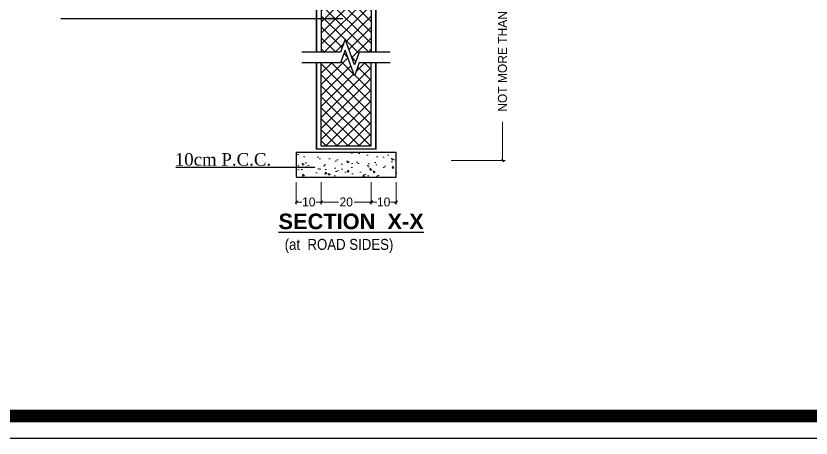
# Model space of a CAD drawing. Header units: centimetres. Extents: x 7997 to 116674, y 1017 to 13844.
# Drawn here: x 110629 to 112222, y 8084 to 8931 of the extents above; entities that cross this region are included whole.
import ezdxf

# ---------------------------------------------------------------- set-up
doc = ezdxf.new("R2010")
doc.units = ezdxf.units.CM
doc.header["$LTSCALE"] = 200
doc.header["$PDMODE"] = 2
for name, color, linetype in [('ARROW', 8, 'Continuous'), ('CONC', 3, 'Continuous'), ('DIM', 11, 'Continuous'), ('MAMBARENE', 7, 'Continuous'), ('Section', 7, 'Continuous'), ('TITEL', 4, 'Continuous')]:
    doc.layers.add(name, color=color, linetype=linetype)
for name, color, linetype, lineweight in [('HA', 251, 'Continuous', 0), ('HATCH', 8, 'Continuous', 5), ('TEXT', 6, 'Continuous', 18), ('WALL', 3, 'Continuous', 25)]:
    doc.layers.add(name, color=color, linetype=linetype, lineweight=lineweight)
doc.styles.add('SANSSERIFBOLD', font='SASB____.pfb', dxfattribs={"height": 0.7})
doc.styles.get("Standard").update_dxf_attribs({"font": 'arial.ttf'})
doc.styles.add('STYLE1', font='times.ttf')
doc.styles.add('T2', font='')
doc.styles.get('T2').set_extended_font_data('Elisia')
doc.dimstyles.new('5TH', dxfattribs={"dimtxt": 18, "dimasz": 5, "dimexe": 5, "dimexo": 10, "dimgap": 1, "dimtad": 0, "dimdec": 0, "dimlfac": 0.2, "dimdsep": 46, "dimtxsty": 'T2', "dimblk1": 'OBLIQUE', "dimblk2": 'OBLIQUE', "dimsah": 1, "dimcen": 0.09, "dimclrd": 4, "dimclre": 4, "dimclrt": 11, "dimadec": 0, "dimazin": 0, "dimtfac": 1, "dimtdec": 0, "dimtofl": 0, "dimtmove": 1, "dimatfit": 2, "dimldrblk": 'OPEN30', "dimfxl": 0, "dimtolj": 1, "dimtzin": 0, "dimlwd": 5, "dimlwe": 5, "dimarcsym": 0})
doc.dimstyles.new('D15-1-100', dxfattribs={"dimtxt": 3, "dimasz": 4, "dimexe": 0.1, "dimexo": 0.25, "dimgap": 3, "dimtad": 1, "dimdec": 0, "dimzin": 3, "dimdsep": 46, "dimlunit": 4, "dimtxsty": 'Standard', "dimblk2": 'OBLIQUE', "dimcen": 0, "dimclrd": 8, "dimclre": 8, "dimclrt": 256, "dimadec": 0, "dimazin": 0, "dimtfac": 1, "dimtdec": 0, "dimtix": 1, "dimtmove": 2, "dimatfit": 3, "dimfxl": 0, "dimtolj": 1, "dimtzin": 13, "dimlwd": -1, "dimlwe": -1, "dimarcsym": 0})

# ---------------------------------------------------------------- blocks, each defined once
blk = doc.blocks.new('_OBLIQUE')
at = {"color": 0, "linetype": 'ByBlock'}
blk.add_line((-0.5, -0.5), (0.5, 0.5), dxfattribs=at)
blk = doc.blocks.new('*D1584')
at = {"layer": 'Defpoints', "color": 0, "transparency": 16777216}
for p in [(111190.9, 8607.6), (111240.9, 8607.6), (111190.9, 8557.6)]:
    blk.add_point(p, dxfattribs=at)
at = {"layer": 'DIM', "color": 4, "lineweight": 5, "transparency": 16777216}
for p, q in [((111190.9, 8597.6), (111190.9, 8552.6)), ((111240.9, 8597.6), (111240.9, 8552.6)), ((111190.9, 8557.6), (111202.1, 8557.6)), ((111240.9, 8557.6), (111229.8, 8557.6))]:
    blk.add_line(p, q, dxfattribs=at)
at = {"layer": 'DIM', "color": 4, "lineweight": 5, "transparency": 16777216, "xscale": 5, "yscale": 5, "zscale": 5, "rotation": 180}
blk.add_blockref('_OBLIQUE', (111190.9, 8557.6), dxfattribs=at)
at = {"layer": 'DIM', "color": 4, "lineweight": 5, "transparency": 16777216, "xscale": 5, "yscale": 5, "zscale": 5}
blk.add_blockref('_OBLIQUE', (111240.9, 8557.6), dxfattribs=at)
at = {"layer": 'DIM', "color": 11, "transparency": 16777216, "insert": (111215.9, 8557.6), "char_height": 18, "attachment_point": 5, "style": 'T2'}
blk.add_mtext('\\A1;10', dxfattribs=at)
blk = doc.blocks.new('_Open30')
at = {"color": 0, "linetype": 'ByBlock', "lineweight": -2}
for p, q in [((-1, 0.27), (0, 0)), ((0, 0), (-1, -0.27)), ((0, 0), (-1, 0))]:
    blk.add_line(p, q, dxfattribs=at)
blk = doc.blocks.new('*D1585')
at = {"layer": 'Defpoints', "color": 0, "transparency": 16777216}
for p in [(111340.9, 8607.6), (111390.9, 8607.6), (111390.9, 8557.6)]:
    blk.add_point(p, dxfattribs=at)
at = {"layer": 'DIM', "color": 4, "lineweight": 5, "transparency": 16777216}
for p, q in [((111340.9, 8597.6), (111340.9, 8552.6)), ((111390.9, 8597.6), (111390.9, 8552.6)), ((111340.9, 8557.6), (111352.1, 8557.6)), ((111390.9, 8557.6), (111379.8, 8557.6))]:
    blk.add_line(p, q, dxfattribs=at)
at = {"layer": 'DIM', "color": 4, "lineweight": 5, "transparency": 16777216, "xscale": 5, "yscale": 5, "zscale": 5, "rotation": 180}
blk.add_blockref('_OBLIQUE', (111340.9, 8557.6), dxfattribs=at)
at = {"layer": 'DIM', "color": 4, "lineweight": 5, "transparency": 16777216, "xscale": 5, "yscale": 5, "zscale": 5}
blk.add_blockref('_OBLIQUE', (111390.9, 8557.6), dxfattribs=at)
at = {"layer": 'DIM', "color": 11, "transparency": 16777216, "insert": (111365.9, 8557.6), "char_height": 18, "attachment_point": 5, "style": 'T2'}
blk.add_mtext('\\A1;10', dxfattribs=at)
blk = doc.blocks.new('*D1586')
at = {"layer": 'Defpoints', "color": 0, "transparency": 16777216}
for p in [(111240.9, 8607.6), (111340.9, 8607.6), (111340.9, 8557.6)]:
    blk.add_point(p, dxfattribs=at)
at = {"layer": 'DIM', "color": 4, "lineweight": 5, "transparency": 16777216}
for p, q in [((111240.9, 8597.6), (111240.9, 8552.6)), ((111340.9, 8597.6), (111340.9, 8552.6)), ((111240.9, 8557.6), (111275.3, 8557.6)), ((111340.9, 8557.6), (111306.5, 8557.6))]:
    blk.add_line(p, q, dxfattribs=at)
at = {"layer": 'DIM', "color": 4, "lineweight": 5, "transparency": 16777216, "xscale": 5, "yscale": 5, "zscale": 5, "rotation": 180}
blk.add_blockref('_OBLIQUE', (111240.9, 8557.6), dxfattribs=at)
at = {"layer": 'DIM', "color": 4, "lineweight": 5, "transparency": 16777216, "xscale": 5, "yscale": 5, "zscale": 5}
blk.add_blockref('_OBLIQUE', (111340.9, 8557.6), dxfattribs=at)
at = {"layer": 'DIM', "color": 11, "transparency": 16777216, "insert": (111290.9, 8557.6), "char_height": 18, "attachment_point": 5, "style": 'T2'}
blk.add_mtext('\\A1;20', dxfattribs=at)
blk = doc.blocks.new('*D1578')
at = {"layer": 'Defpoints', "color": 0, "transparency": 16777216}
for p in [(111604.3, 9223), (111490.9, 8640.9), (111604.3, 8640.9)]:
    blk.add_point(p, dxfattribs=at)
at = {"layer": 'DIM', "color": 4, "lineweight": 5, "transparency": 16777216}
for p, q in [((111604.3, 9223), (111604.3, 9021.3)), ((111614.3, 9223), (111609.3, 9223)), ((111604.3, 8640.9), (111604.3, 8718.4)), ((111500.9, 8640.9), (111609.3, 8640.9))]:
    blk.add_line(p, q, dxfattribs=at)
at = {"layer": 'DIM', "color": 4, "lineweight": 5, "transparency": 16777216, "xscale": 5, "yscale": 5, "zscale": 5}
for p, rotation in [((111604.3, 9223), 90), ((111604.3, 8640.9), 270)]:
    blk.add_blockref('_OBLIQUE', p, dxfattribs=dict(at, rotation=rotation))
at = {"layer": 'DIM', "color": 11, "transparency": 16777216, "insert": (111604, 8869.8), "char_height": 18, "attachment_point": 5, "rotation": 90, "style": 'T2'}
blk.add_mtext('\\A1;NOT MORE THAN 1.2M', dxfattribs=at)
blk = doc.blocks.new('08-TITLE SHEET-selattin', base_point=(45714.8, -203081.4))
at = {"color": 0}
blk.add_lwpolyline([(51244.8, -203081.4), (45714.8, -203081.4), (45714.8, -206921.4), (51244.8, -206921.4)], close=True, dxfattribs=at)
at = {"color": 0, "linetype": 'ByBlock', "const_width": 17}
blk.add_lwpolyline([(45744.3, -206891.9), (51215.3, -206891.9), (51215.3, -203110.8), (45744.3, -203110.8)], close=True, dxfattribs=at)
at = {"layer": 'HA', "ltscale": 1.2}
blk.add_lwpolyline([(45714.8, -203081.4), (51244.8, -203081.4), (51244.8, -206921.4), (45714.8, -206921.4)], close=True, dxfattribs=at)

msp = doc.modelspace()

# ---------------------------------------------------------------- hatches: boundary and pattern name
at = {"layer": 'HATCH'}
h = msp.add_hatch(dxfattribs=at)
h.set_pattern_fill('ANSI37', color=8, scale=125, style=0)
h.set_pattern_definition([(45, (938.626, -25502.255), (-11.0485435, 11.0485435), []), (135, (938.626, -25502.255), (-11.0485435, -11.0485435), [])])
h.paths.add_polyline_path([(111240.9134, 9032.6404), (111340.9134, 9032.6404), (111340.9134, 8858.3401), (111317.1558, 8858.3401), (111307.7808, 8832.5825), (111289.0308, 8884.0977), (111279.6558, 8858.3401), (111240.9134, 8858.3401)])
h = msp.add_hatch(dxfattribs=at)
h.set_pattern_fill('ANSI37', color=8, scale=125, style=0)
h.set_pattern_definition([(135, (149412.087, 8935.754), (11.0485435, 11.0485435), []), (45, (149412.087, 8935.754), (11.0485435, -11.0485435), [])])
h.paths.add_polyline_path([(111339.6559, 8670.1404), (111240.9134, 8670.1404), (111240.9134, 8836.5787), (111279.6558, 8836.5787), (111289.0308, 8862.3363), (111307.7808, 8810.8211), (111317.1558, 8836.5787), (111340.1484, 8836.5787)])
at = {"layer": 'HATCH', "linetype": 'Continuous'}
h = msp.add_hatch(dxfattribs=at)
h.set_pattern_fill('AR-CONC', color=256, scale=6.25, style=0)
h.set_pattern_definition([(130, (54573.58, 22942.863), (-44.828761, -3.922008), [4.6875, -51.5625]), (185, (54573.58, 22942.863), (8.67196, 47.01201), [3.75, -41.25]), (79.5486, (54569.845, 22942.536), (-36.156836, 43.08997), [3.983762, -43.821382]), (133.8158, (54573.58, 22955.363), (-66.702566, -10.34494), [7.03125, -77.34375]), (83.3644, (54568.02, 22954.5), (-58.41642, 60.88237), [5.97564, -65.73206]), (188.8158, (54573.58, 22955.36), (-58.41637, 60.88241), [5.625, -61.875]), (159, (54567.33, 22952.238), (-37.30669, -25.16368), [4.6875, -51.5625]), (214, (54567.33, 22952.24), (-15.20721, 45.321878), [3.75, -41.25]), (108.5486, (54564.222, 22950.14), (-52.513914, 20.158156), [3.983762, -43.821382]), (142.5, (54573.581, 22942.863), (-0.759991, 20.805866), [0, -40.75, 0, -41.875, 0, -41.40625]), (172.5, (54573.58, 22942.863), (-16.441846, 24.650732), [0, -23.875, 0, -39.8125, 0, -15.78125]), (212.5, (54587.519, 22942.863), (-33.3639023, -1.4096795), [0, -15.625, 0, -48.75, 0, -64.6875]), (222.5, (54593.77, 22942.863), (-36.449136, 6.256561), [0, -20.3125, 0, -32.375, 0, -45.9375])])
h.paths.add_polyline_path([(111190.9134, 8607.6404), (111190.9134, 8657.6404), (111390.9134, 8657.6404), (111390.9134, 8607.6404)])

# ---------------------------------------------------------------- linework, layer by layer
at = {"linetype": 'Continuous'}
msp.add_lwpolyline([(108378.9784, 8084.0841), (116673.9784, 8084.0841), (116673.9784, 13844.0841), (108378.9784, 13844.0841)], close=True, dxfattribs=at)
at = {"layer": 'CONC'}
for p, q in [((111190.9134, 8657.6404, -0.0398), (111390.9134, 8657.6404, -0.0398)), ((111190.9134, 8657.6404, -0.0398), (111190.9134, 8607.6404, -0.0398)), ((111390.9134, 8607.6404, -0.0398), (111390.9134, 8657.6404, -0.0398)), ((111190.9134, 8607.6404, -0.0398), (111390.9134, 8607.6404, -0.0398))]:
    msp.add_line(p, q, dxfattribs=at)
at = {"layer": 'MAMBARENE', "const_width": 3.125, "elevation": -0.0398}
for points in [[(111231.5384, 9232.5718), (111231.5384, 8858.3401)], [(111350.2884, 9232.6404), (111350.2884, 8858.3401)], [(111350.2884, 8836.5787), (111350.2884, 8663.8904), (111231.5384, 8663.8904), (111231.5384, 8836.5787)]]:
    msp.add_lwpolyline(points, dxfattribs=at)
at = {"layer": 'Section', "elevation": -0.0398}
for points in [[(111378.9542, 8858.3401), (111317.1558, 8858.3401), (111307.7808, 8832.5825), (111289.0308, 8884.0977), (111279.6558, 8858.3401), (111202.171, 8858.3401)], [(111378.9542, 8836.5787), (111317.1558, 8836.5787), (111307.7808, 8810.8211), (111289.0308, 8862.3363), (111279.6558, 8836.5787), (111202.171, 8836.5787)]]:
    msp.add_lwpolyline(points, dxfattribs=at)
at = {"layer": 'WALL', "color": 3}
for p, q in [((111240.9133, 9232.6404, -0.0398), (111240.913, 8858.3401, -0.0398)), ((111340.9133, 9232.6404, -0.0398), (111340.913, 8858.3401, -0.0398)), ((111240.9134, 8670.1404, -0.0398), (111340.9134, 8670.1404, -0.0398))]:
    msp.add_line(p, q, dxfattribs=at)
at = {"layer": 'WALL', "color": 3, "elevation": -0.0398}
for points in [[(111240.9134, 8670.1404), (111240.9134, 8836.5787)], [(111340.9134, 8670.1404), (111340.9134, 8836.5787)]]:
    msp.add_lwpolyline(points, dxfattribs=at)

# ---------------------------------------------------------------- block references
at = {"layer": 'DIM', "color": 0, "linetype": 'Continuous', "xscale": 1.5, "yscale": 1.5, "zscale": 1.5}
msp.add_blockref('08-TITLE SHEET-selattin', (108378.9784, 13844.0841), dxfattribs=at)

# ---------------------------------------------------------------- texts
at = {"layer": 'TEXT', "style": 'STYLE1'}
msp.add_text('10cm P.C.C.', height=25, dxfattribs=at).set_placement((110947.4445, 8630.6409, -0.0398))
at = {"layer": 'TITEL', "style": 'SANSSERIFBOLD'}
msp.add_text('%%USECTION  X-X', height=31.25, dxfattribs=at).set_placement((111155.2245, 8503.2027, 0.033))
at = {"layer": 'WALL', "color": 6, "style": 'T2', "width": 0.9}
msp.add_text('(at  ROAD SIDES)', height=22, dxfattribs=at).set_placement((111167.5879, 8461.6827, -0.0398))

# ---------------------------------------------------------------- dimensions: what is measured, and where the dimension line sits
at = {"layer": 'DIM'}
dim = msp.add_linear_dim(base=(111604.2736, 8640.9273, -0.1423), p1=(111604.2736, 9223.0431, -0.1423), p2=(111490.9359, 8640.9273, -0.1423), angle=90, text='NOT MORE THAN 1.2M', dimstyle='5TH', dxfattribs=at)
dim.commit()
dim.dimension.update_dxf_attribs({"geometry": '*D1578', "text_midpoint": (111603.9686, 8869.8293, -0.1423), "dimtype": 160})
dim = msp.add_linear_dim(base=(111190.9134, 8557.6376, -0.0398), p1=(111240.9134, 8607.6404, -0.0398), p2=(111190.9134, 8607.6404, -0.0398), angle=180, dimstyle='5TH', dxfattribs=at)
dim.commit()
dim.dimension.update_dxf_attribs({"geometry": '*D1584', "text_midpoint": (111215.9134, 8557.6376, -0.0398)})
for base, p1, p2, picture, middle in [((111340.9134, 8557.6376, -0.0398), (111240.9134, 8607.6404, -0.0398), (111340.9134, 8607.6404, -0.0398), '*D1586', (111290.9134, 8557.6376, -0.0398)), ((111390.9134, 8557.6376, -0.0398), (111340.9134, 8607.6404, -0.0398), (111390.9134, 8607.6404, -0.0398), '*D1585', (111365.9134, 8557.6376, -0.0398))]:
    dim = msp.add_linear_dim(base=base, p1=p1, p2=p2, dimstyle='5TH', dxfattribs=at)
    dim.commit()
    dim.dimension.update_dxf_attribs({"geometry": picture, "text_midpoint": middle})

# ---------------------------------------------------------------- leaders
at = {"layer": 'ARROW', "color": 8}
for points, override in [([(111284.3254, 8925.4015, -0.0398), (111205.0741, 8925.4015, -0.0398), (110718.7989, 8925.3884, -0.0398)], {"dimasz": 30}), ([(111228.1787, 8627.1151, -0.0398), (111119.9744, 8627.1151, -0.0398), (110949.2192, 8627.1061, -0.0398)], {"dimasz": 1, "dimldrblk": 'ArchTick'})]:
    msp.add_leader(points, dimstyle='D15-1-100', override=override, dxfattribs=at)

doc.saveas('drawing.dxf')
